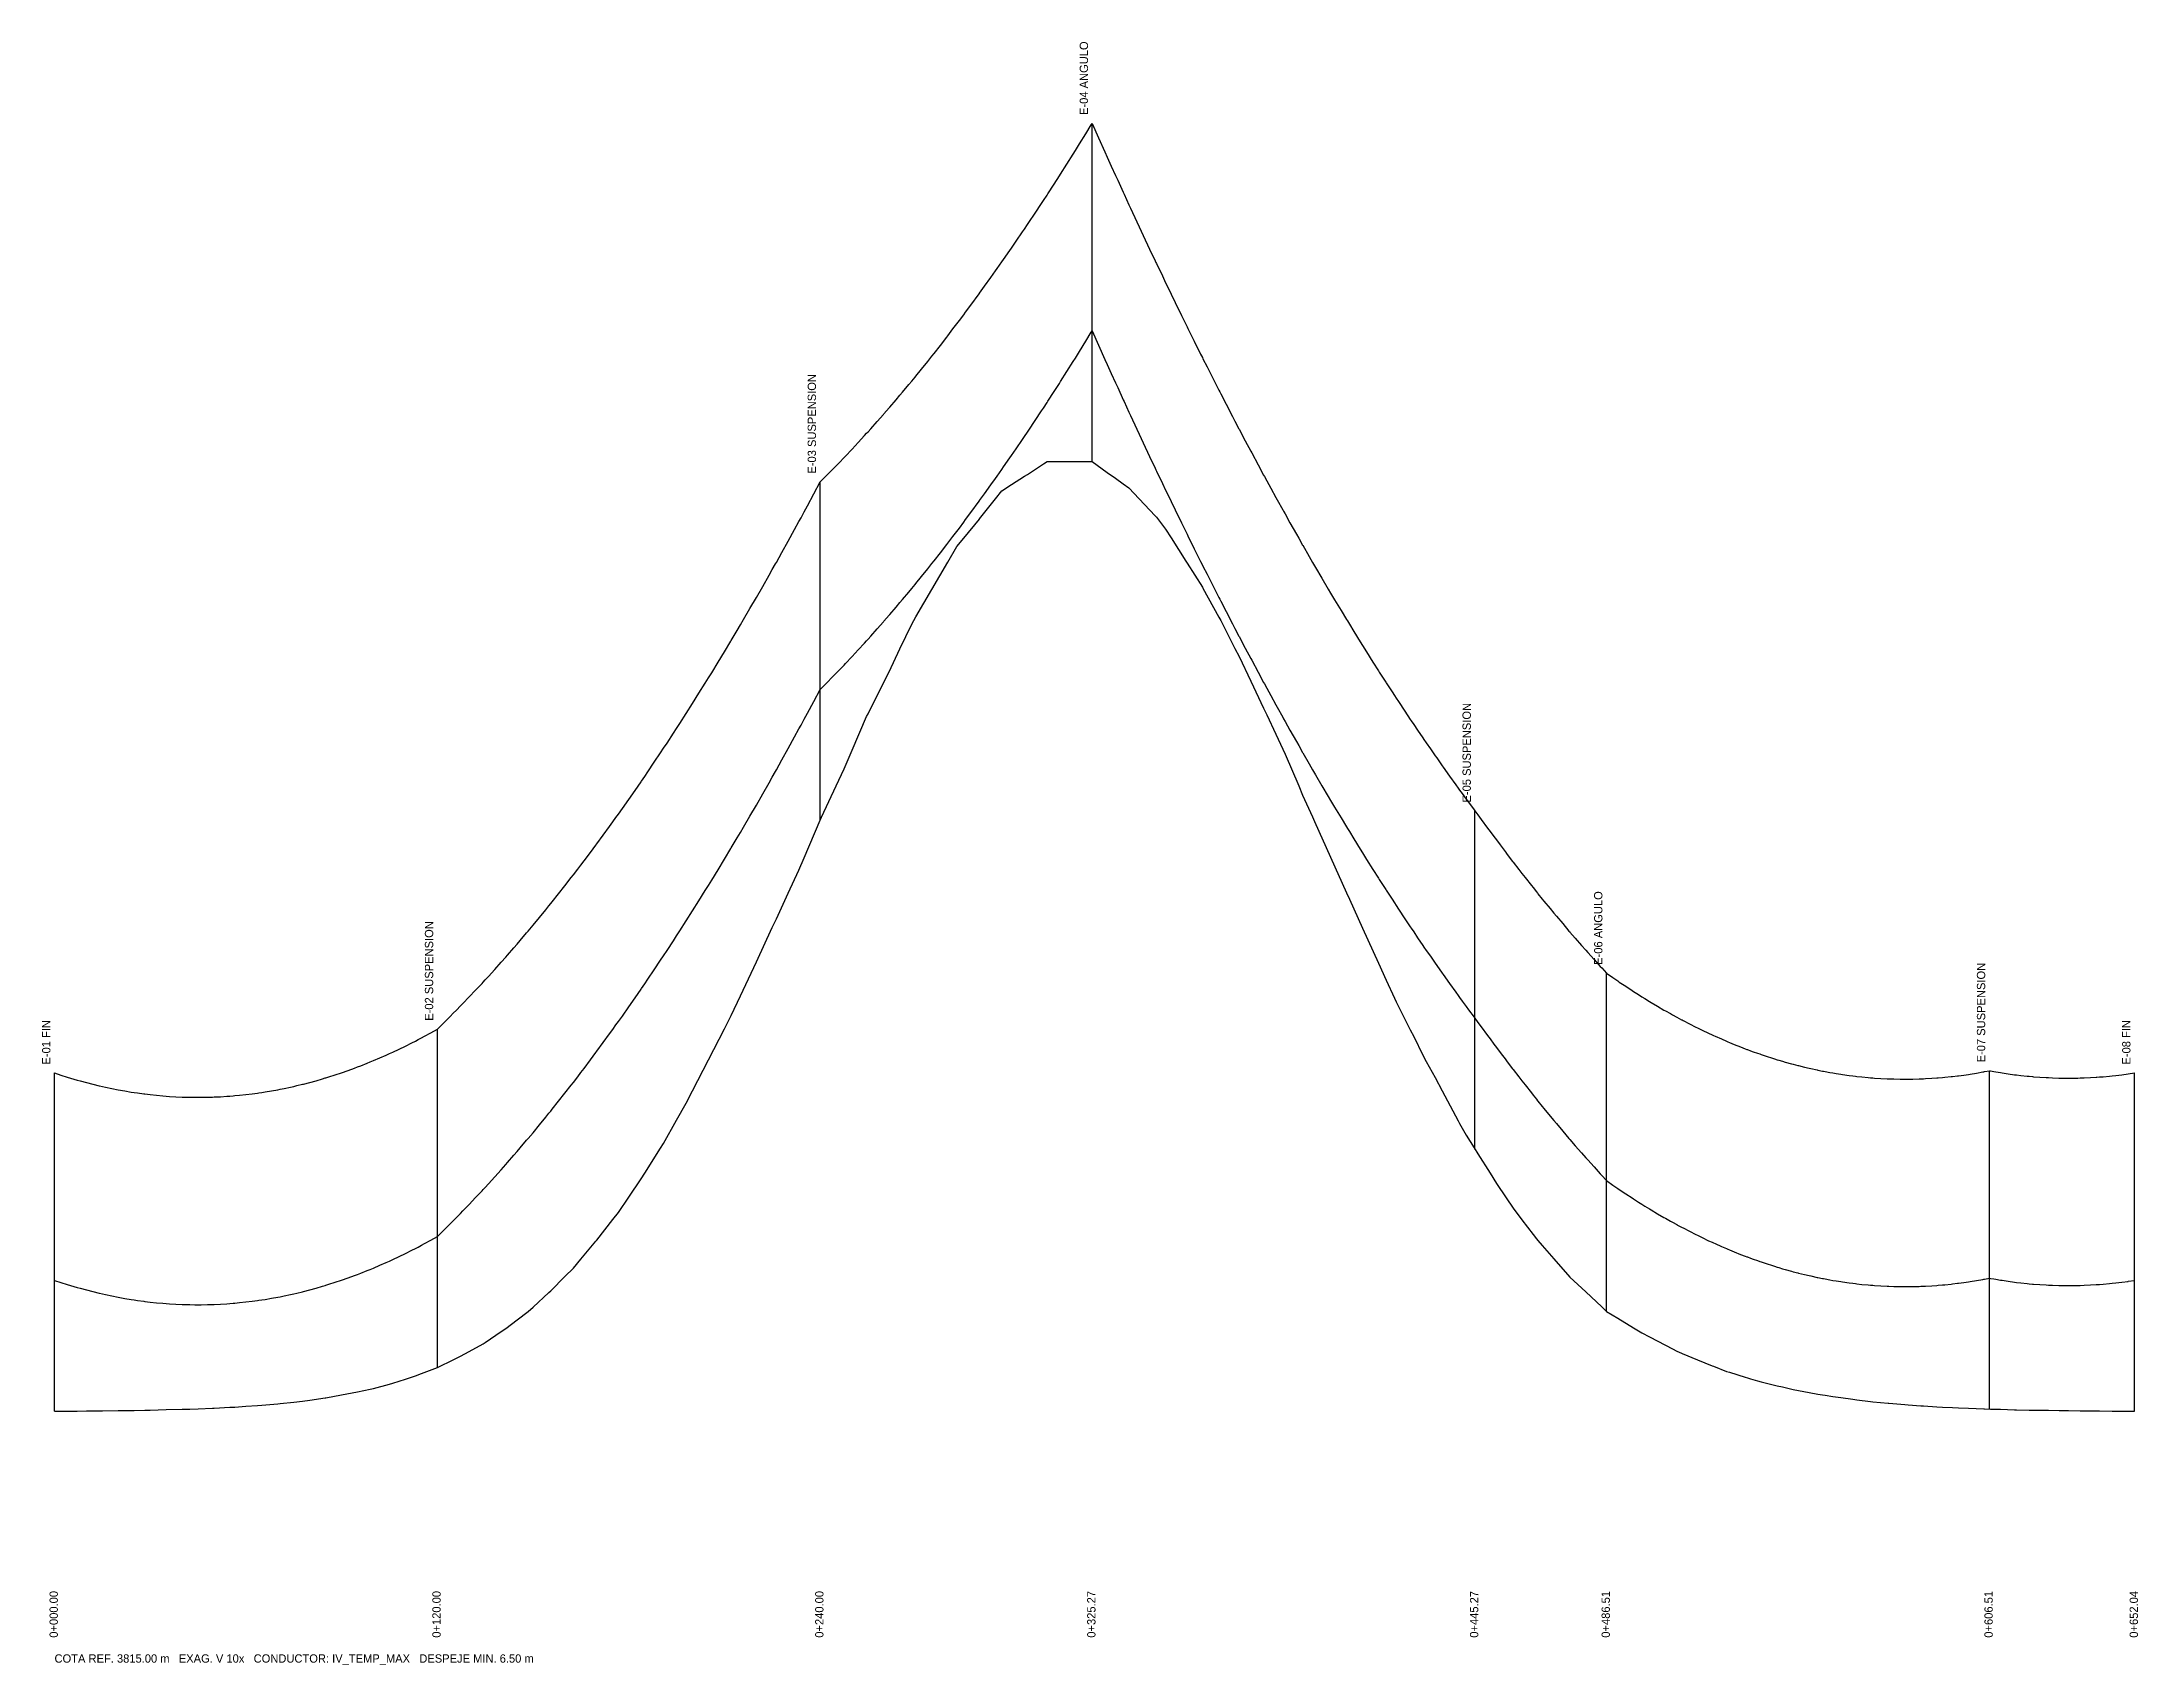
# Model space of a CAD drawing. Header units: metres. Extents: x -4 to 653, y -29 to 479.
import ezdxf

# ---------------------------------------------------------------- set-up
doc = ezdxf.new("R2010")
doc.units = ezdxf.units.M
for name, color, linetype in [('CONDUCTOR', 1, 'Continuous'), ('DESPEJE', 6, 'Continuous'), ('PERFIL', 3, 'Continuous'), ('POSTES', 4, 'Continuous'), ('TEXTO_LC', 7, 'Continuous')]:
    doc.layers.add(name, color=color, linetype=linetype)

msp = doc.modelspace()

# ---------------------------------------------------------------- linework, layer by layer
at = {"layer": 'CONDUCTOR'}
for points in [[(240, 341.29), (240.42, 341.7), (241.98, 343.27), (243.97, 345.29), (245, 346.35), (245.95, 347.33), (247.49, 348.93), (247.93, 349.4), (249.92, 351.5), (250, 351.59), (251.9, 353.64), (253.88, 355.8), (254.56, 356.55), (255, 357.03), (255.86, 357.99), (257.85, 360.22), (259.83, 362.47), (260, 362.66), (261.63, 364.54), (261.81, 364.75), (263.8, 367.06), (265, 368.48), (265.78, 369.41), (267.76, 371.78), (268.7, 372.91), (269.75, 374.18), (270, 374.49), (271.73, 376.62), (273.71, 379.08), (275, 380.7), (275.69, 381.57), (277.68, 384.09), (279.66, 386.65), (280, 387.09), (281.64, 389.23), (282.84, 390.81), (283.63, 391.84), (285, 393.67), (285.61, 394.49), (287.59, 397.16), (289.58, 399.86), (289.91, 400.33), (290, 400.45), (291.56, 402.6), (293.54, 405.36), (295, 407.41), (295.52, 408.15), (296.98, 410.23), (297.51, 410.98), (299.49, 413.83), (300, 414.57), (301.47, 416.71), (303.46, 419.63), (304.06, 420.52), (305, 421.92), (305.44, 422.57), (307.42, 425.55), (309.41, 428.55), (310, 429.46), (311.13, 431.18), (311.39, 431.58), (313.37, 434.65), (315, 437.19), (315.35, 437.74), (317.34, 440.87), (319.32, 444.02), (320, 445.11), (321.3, 447.21), (323.29, 450.42), (325, 453.23), (325.27, 453.67)], [(325.27, 453.67), (327.27, 449.17), (329.27, 444.7), (330, 443.07), (331.27, 440.26), (332.6, 437.32), (333.27, 435.85), (335, 432.06), (335.27, 431.47), (336.79, 428.17), (337.27, 427.13), (339.27, 422.81), (340, 421.24), (341.27, 418.53), (343.27, 414.27), (345, 410.62), (345.27, 410.05), (345.42, 409.72), (347.27, 405.86), (348.3, 403.7), (349.27, 401.7), (350, 400.19), (351.27, 397.57), (353.27, 393.47), (354.59, 390.79), (355, 389.95), (355.27, 389.4), (357.27, 385.37), (359.27, 381.36), (359.82, 380.26), (360, 379.9), (361.27, 377.38), (363.27, 373.44), (365, 370.05), (365.27, 369.53), (365.58, 368.92), (367.27, 365.65), (369.25, 361.84), (369.27, 361.79), (370, 360.39), (371.27, 357.97), (371.34, 357.84), (373.27, 354.18), (375, 350.93), (375.27, 350.43), (377.27, 346.7), (379.02, 343.46), (379.27, 343), (380, 341.66), (381.27, 339.33), (382.86, 336.45), (383.27, 335.7), (385, 332.58), (385.27, 332.09), (385.74, 331.26), (387.27, 328.52), (389.27, 324.98), (390, 323.69), (391.23, 321.53), (391.27, 321.46), (393.27, 317.98), (394.37, 316.07), (395, 314.99), (395.27, 314.53), (397.27, 311.11), (399.27, 307.72), (400, 306.49), (401.27, 304.36), (403.27, 301.03), (405, 298.18), (405.27, 297.74), (405.89, 296.72), (407.27, 294.47), (409.27, 291.24), (410, 290.06), (411.27, 288.03), (413.27, 284.86), (415, 282.13), (415.27, 281.71), (417.27, 278.6), (417.41, 278.38), (419.27, 275.52), (420, 274.4), (420.55, 273.56), (421.27, 272.47), (423.27, 269.44), (425, 266.85), (425.27, 266.45), (426.05, 265.3), (427.27, 263.49), (428.93, 261.06), (429.27, 260.56), (430, 259.5), (431.27, 257.67), (432.77, 255.52), (433.27, 254.8), (435, 252.34), (435.27, 251.96), (437.27, 249.15), (439.27, 246.38), (440, 245.37), (440.44, 244.76), (441.27, 243.63), (442.54, 241.91), (443.27, 240.92), (445, 238.59), (445.27, 238.23)], [(120, 169.84), (120.21, 170.04), (122, 171.8), (124, 173.78), (125, 174.79), (126, 175.8), (127.28, 177.1), (128, 177.85), (130, 179.92), (132, 182.03), (134, 184.17), (134.35, 184.55), (135, 185.25), (136, 186.34), (138, 188.54), (140, 190.77), (141.42, 192.37), (142, 193.03), (144, 195.32), (145, 196.48), (146, 197.64), (148, 200), (148.49, 200.58), (150, 202.38), (152, 204.79), (154, 207.24), (155, 208.47), (155.56, 209.17), (156, 209.71), (158, 212.21), (160, 214.75), (162, 217.32), (162.63, 218.14), (164, 219.91), (165, 221.22), (166, 222.54), (168, 225.2), (169.71, 227.49), (170, 227.88), (172, 230.6), (174, 233.35), (175, 234.74), (176, 236.13), (176.78, 237.22), (178, 238.94), (180, 241.78), (182, 244.66), (183.85, 247.34), (184, 247.56), (185, 249.02), (186, 250.49), (188, 253.46), (190, 256.45), (190.92, 257.84), (192, 259.48), (194, 262.53), (195, 264.07), (196, 265.62), (197.99, 268.72), (198, 268.73), (200, 271.88), (202, 275.06), (204, 278.27), (205, 279.89), (206, 281.51), (208, 284.78), (210, 288.08), (212, 291.41), (212.13, 291.63), (214, 294.77), (215, 296.47), (216, 298.17), (218, 301.59), (220, 305.05), (222, 308.53), (224, 312.05), (225, 313.82), (226, 315.6), (226.27, 316.09), (228, 319.17), (230, 322.78), (232, 326.42), (233.35, 328.89), (234, 330.09), (235, 331.94), (236, 333.79), (238, 337.53), (240, 341.29)], [(445.27, 238.23), (446.2, 236.94), (447.23, 235.52), (449.2, 232.83), (450, 231.74), (451.16, 230.17), (451.96, 229.1), (453.13, 227.54), (455, 225.06), (455.09, 224.95), (457.05, 222.38), (457.2, 222.19), (459.02, 219.84), (460, 218.58), (460.98, 217.33), (462.95, 214.84), (463.48, 214.18), (464.53, 212.87), (464.91, 212.39), (465, 212.28), (466.36, 210.6), (466.87, 209.97), (468.84, 207.58), (470, 206.18), (470.8, 205.22), (472.77, 202.88), (474.73, 200.58), (475, 200.27), (475, 200.26), (476.69, 198.3), (478.66, 196.06), (480, 194.54), (480.62, 193.84), (482.59, 191.65), (484.55, 189.5), (485, 189.01), (486.51, 187.37)], [(486.51, 187.37), (488.51, 185.97), (490, 184.94), (490.51, 184.59), (492.51, 183.25), (494.51, 181.93), (495, 181.62), (496.51, 180.65), (497.55, 180), (498.51, 179.4), (500, 178.49), (500.51, 178.18), (502.51, 176.98), (504.51, 175.82), (505, 175.55), (506.51, 174.69), (507.21, 174.31), (508.51, 173.59), (508.58, 173.55), (510, 172.79), (510.16, 172.71), (510.51, 172.52), (512.51, 171.48), (514.51, 170.47), (515, 170.23), (516.51, 169.49), (518.51, 168.54), (519.62, 168.03), (520, 167.86), (520.51, 167.62), (522.51, 166.74), (524.13, 166.04), (524.51, 165.88), (525, 165.67), (526.51, 165.05), (528.51, 164.25), (530, 163.68), (530.51, 163.48), (530.66, 163.43), (531.66, 163.06), (532.51, 162.75), (533.81, 162.29), (534.51, 162.04), (535, 161.87), (536.51, 161.37), (538.51, 160.72), (539.18, 160.51), (540, 160.26), (540.51, 160.1), (541.69, 159.76), (542.51, 159.52), (544.51, 158.96), (545, 158.83), (546.51, 158.44), (546.71, 158.39), (548.51, 157.95), (550, 157.6), (550.51, 157.48), (552.51, 157.05), (552.73, 157), (554.23, 156.7), (554.51, 156.65), (555, 156.55), (556.51, 156.27), (557.46, 156.11), (558.51, 155.93), (560, 155.7), (560.51, 155.62), (562.51, 155.34), (563.76, 155.18), (564.51, 155.08), (565, 155.03), (566.51, 154.86), (568.51, 154.67), (569.28, 154.61), (570, 154.55), (570.51, 154.51), (572.51, 154.38), (574.51, 154.28), (574.8, 154.27), (575, 154.26), (576.51, 154.21), (578.51, 154.17), (580, 154.16), (580.51, 154.16), (581.1, 154.17), (582.51, 154.18), (584.51, 154.23), (585, 154.25), (585.83, 154.29), (586.51, 154.32), (588.51, 154.43), (590, 154.53), (590.51, 154.57), (591.85, 154.68), (592.51, 154.74), (594.51, 154.95), (595, 155), (596.51, 155.18), (596.87, 155.22), (598.51, 155.44), (600, 155.66), (600.51, 155.74), (602.51, 156.06), (604.51, 156.42), (604.75, 156.46), (605, 156.51), (606.51, 156.8)], [(0, 156.11), (2, 155.44), (4, 154.81), (5, 154.5), (6, 154.2), (7.07, 153.89), (8, 153.63), (10, 153.09), (12, 152.57), (14, 152.09), (14.14, 152.06), (15, 151.86), (16, 151.64), (18, 151.21), (20, 150.82), (22, 150.46), (24, 150.13), (25, 149.97), (26, 149.82), (28, 149.55), (28.28, 149.52), (30, 149.31), (32, 149.1), (34, 148.92), (35, 148.84), (36, 148.77), (38, 148.65), (40, 148.56), (42, 148.5), (42.43, 148.49), (44, 148.47), (45, 148.47), (46, 148.47), (48, 148.51), (49.5, 148.55), (50, 148.57), (52, 148.66), (54, 148.78), (55, 148.86), (56, 148.94), (56.57, 148.99), (58, 149.12), (60, 149.33), (62, 149.58), (63.64, 149.8), (64, 149.85), (65, 150), (66, 150.16), (68, 150.49), (70, 150.86), (70.71, 150.99), (72, 151.25), (74, 151.68), (75, 151.9), (76, 152.13), (77.78, 152.56), (78, 152.62), (80, 153.14), (82, 153.68), (84, 154.26), (84.85, 154.52), (85, 154.56), (86, 154.87), (88, 155.51), (90, 156.17), (92, 156.87), (94, 157.6), (95, 157.98), (96, 158.36), (98, 159.15), (98.99, 159.56), (100, 159.97), (102, 160.82), (104, 161.7), (105, 162.15), (106, 162.61), (106.07, 162.64), (108, 163.55), (110, 164.53), (112, 165.53), (113.14, 166.11), (114, 166.56), (115, 167.09), (116, 167.62), (118, 168.72), (120, 169.84)], [(606.51, 156.8), (606.9, 156.73), (607.9, 156.55), (608.49, 156.44), (610, 156.19), (610.47, 156.12), (612.45, 155.82), (614.42, 155.55), (614.43, 155.55), (615, 155.48), (616.41, 155.31), (618.39, 155.11), (618.94, 155.05), (620, 154.96), (620.37, 154.93), (622.35, 154.78), (624.33, 154.66), (625, 154.63), (626.31, 154.57), (628.29, 154.51), (628.4, 154.51), (629.97, 154.48), (630, 154.48), (630.27, 154.48), (631.35, 154.48), (632.25, 154.48), (634.23, 154.51), (635, 154.53), (636.21, 154.57), (638.19, 154.66), (640, 154.76), (640.17, 154.78), (641.01, 154.84), (642.15, 154.92), (644.13, 155.1), (645, 155.19), (646.11, 155.31), (648.08, 155.55), (650, 155.8), (650.06, 155.81), (652.04, 156.11)]]:
    msp.add_lwpolyline(points, dxfattribs=at)
at = {"layer": 'DESPEJE'}
for points in [[(240, 276.29), (240.42, 276.7), (241.98, 278.27), (243.97, 280.29), (245, 281.35), (245.95, 282.33), (247.49, 283.93), (247.93, 284.4), (249.92, 286.5), (250, 286.59), (251.9, 288.64), (253.88, 290.8), (254.56, 291.55), (255, 292.03), (255.86, 292.99), (257.85, 295.22), (259.83, 297.47), (260, 297.66), (261.63, 299.54), (261.81, 299.75), (263.8, 302.06), (265, 303.48), (265.78, 304.41), (267.76, 306.78), (268.7, 307.91), (269.75, 309.18), (270, 309.49), (271.73, 311.62), (273.71, 314.08), (275, 315.7), (275.69, 316.57), (277.68, 319.09), (279.66, 321.65), (280, 322.09), (281.64, 324.23), (282.84, 325.81), (283.63, 326.84), (285, 328.67), (285.61, 329.49), (287.59, 332.16), (289.58, 334.86), (289.91, 335.33), (290, 335.45), (291.56, 337.6), (293.54, 340.36), (295, 342.41), (295.52, 343.15), (296.98, 345.23), (297.51, 345.98), (299.49, 348.83), (300, 349.57), (301.47, 351.71), (303.46, 354.63), (304.06, 355.52), (305, 356.92), (305.44, 357.57), (307.42, 360.55), (309.41, 363.55), (310, 364.46), (311.13, 366.18), (311.39, 366.58), (313.37, 369.65), (315, 372.19), (315.35, 372.74), (317.34, 375.87), (319.32, 379.02), (320, 380.11), (321.3, 382.21), (323.29, 385.42), (325, 388.23), (325.27, 388.67)], [(325.27, 388.67), (327.27, 384.17), (329.27, 379.7), (330, 378.07), (331.27, 375.26), (332.6, 372.32), (333.27, 370.85), (335, 367.06), (335.27, 366.47), (336.79, 363.17), (337.27, 362.13), (339.27, 357.81), (340, 356.24), (341.27, 353.53), (343.27, 349.27), (345, 345.62), (345.27, 345.05), (345.42, 344.72), (347.27, 340.86), (348.3, 338.7), (349.27, 336.7), (350, 335.19), (351.27, 332.57), (353.27, 328.47), (354.59, 325.79), (355, 324.95), (355.27, 324.4), (357.27, 320.37), (359.27, 316.36), (359.82, 315.26), (360, 314.9), (361.27, 312.38), (363.27, 308.44), (365, 305.05), (365.27, 304.53), (365.58, 303.92), (367.27, 300.65), (369.25, 296.84), (369.27, 296.79), (370, 295.39), (371.27, 292.97), (371.34, 292.84), (373.27, 289.18), (375, 285.93), (375.27, 285.43), (377.27, 281.7), (379.02, 278.46), (379.27, 278), (380, 276.66), (381.27, 274.33), (382.86, 271.45), (383.27, 270.7), (385, 267.58), (385.27, 267.09), (385.74, 266.26), (387.27, 263.52), (389.27, 259.98), (390, 258.69), (391.23, 256.53), (391.27, 256.46), (393.27, 252.98), (394.37, 251.07), (395, 249.99), (395.27, 249.53), (397.27, 246.11), (399.27, 242.72), (400, 241.49), (401.27, 239.36), (403.27, 236.03), (405, 233.18), (405.27, 232.74), (405.89, 231.72), (407.27, 229.47), (409.27, 226.24), (410, 225.06), (411.27, 223.03), (413.27, 219.86), (415, 217.13), (415.27, 216.71), (417.27, 213.6), (417.41, 213.38), (419.27, 210.52), (420, 209.4), (420.55, 208.56), (421.27, 207.47), (423.27, 204.44), (425, 201.85), (425.27, 201.45), (426.05, 200.3), (427.27, 198.49), (428.93, 196.06), (429.27, 195.56), (430, 194.5), (431.27, 192.67), (432.77, 190.52), (433.27, 189.8), (435, 187.34), (435.27, 186.96), (437.27, 184.15), (439.27, 181.38), (440, 180.37), (440.44, 179.76), (441.27, 178.63), (442.54, 176.91), (443.27, 175.92), (445, 173.59), (445.27, 173.23)], [(120, 104.84), (120.21, 105.04), (122, 106.8), (124, 108.78), (125, 109.79), (126, 110.8), (127.28, 112.1), (128, 112.85), (130, 114.92), (132, 117.03), (134, 119.17), (134.35, 119.55), (135, 120.25), (136, 121.34), (138, 123.54), (140, 125.77), (141.42, 127.37), (142, 128.03), (144, 130.32), (145, 131.48), (146, 132.64), (148, 135), (148.49, 135.58), (150, 137.38), (152, 139.79), (154, 142.24), (155, 143.47), (155.56, 144.17), (156, 144.71), (158, 147.21), (160, 149.75), (162, 152.32), (162.63, 153.14), (164, 154.91), (165, 156.22), (166, 157.54), (168, 160.2), (169.71, 162.49), (170, 162.88), (172, 165.6), (174, 168.35), (175, 169.74), (176, 171.13), (176.78, 172.22), (178, 173.94), (180, 176.78), (182, 179.66), (183.85, 182.34), (184, 182.56), (185, 184.02), (186, 185.49), (188, 188.46), (190, 191.45), (190.92, 192.84), (192, 194.48), (194, 197.53), (195, 199.07), (196, 200.62), (197.99, 203.72), (198, 203.73), (200, 206.88), (202, 210.06), (204, 213.27), (205, 214.89), (206, 216.51), (208, 219.78), (210, 223.08), (212, 226.41), (212.13, 226.63), (214, 229.77), (215, 231.47), (216, 233.17), (218, 236.59), (220, 240.05), (222, 243.53), (224, 247.05), (225, 248.82), (226, 250.6), (226.27, 251.09), (228, 254.17), (230, 257.78), (232, 261.42), (233.35, 263.89), (234, 265.09), (235, 266.94), (236, 268.79), (238, 272.53), (240, 276.29)], [(445.27, 173.23), (446.2, 171.94), (447.23, 170.52), (449.2, 167.83), (450, 166.74), (451.16, 165.17), (451.96, 164.1), (453.13, 162.54), (455, 160.06), (455.09, 159.95), (457.05, 157.38), (457.2, 157.19), (459.02, 154.84), (460, 153.58), (460.98, 152.33), (462.95, 149.84), (463.48, 149.18), (464.53, 147.87), (464.91, 147.39), (465, 147.28), (466.36, 145.6), (466.87, 144.97), (468.84, 142.58), (470, 141.18), (470.8, 140.22), (472.77, 137.88), (474.73, 135.58), (475, 135.27), (475, 135.26), (476.69, 133.3), (478.66, 131.06), (480, 129.54), (480.62, 128.84), (482.59, 126.65), (484.55, 124.5), (485, 124.01), (486.51, 122.37)], [(486.51, 122.37), (488.51, 120.97), (490, 119.94), (490.51, 119.59), (492.51, 118.25), (494.51, 116.93), (495, 116.62), (496.51, 115.65), (497.55, 115), (498.51, 114.4), (500, 113.49), (500.51, 113.18), (502.51, 111.98), (504.51, 110.82), (505, 110.55), (506.51, 109.69), (507.21, 109.31), (508.51, 108.59), (508.58, 108.55), (510, 107.79), (510.16, 107.71), (510.51, 107.52), (512.51, 106.48), (514.51, 105.47), (515, 105.23), (516.51, 104.49), (518.51, 103.54), (519.62, 103.03), (520, 102.86), (520.51, 102.62), (522.51, 101.74), (524.13, 101.04), (524.51, 100.88), (525, 100.67), (526.51, 100.05), (528.51, 99.25), (530, 98.68), (530.51, 98.48), (530.66, 98.43), (531.66, 98.06), (532.51, 97.75), (533.81, 97.29), (534.51, 97.04), (535, 96.87), (536.51, 96.37), (538.51, 95.72), (539.18, 95.51), (540, 95.26), (540.51, 95.1), (541.69, 94.76), (542.51, 94.52), (544.51, 93.96), (545, 93.83), (546.51, 93.44), (546.71, 93.39), (548.51, 92.95), (550, 92.6), (550.51, 92.48), (552.51, 92.05), (552.73, 92), (554.23, 91.7), (554.51, 91.65), (555, 91.55), (556.51, 91.27), (557.46, 91.11), (558.51, 90.93), (560, 90.7), (560.51, 90.62), (562.51, 90.34), (563.76, 90.18), (564.51, 90.08), (565, 90.03), (566.51, 89.86), (568.51, 89.67), (569.28, 89.61), (570, 89.55), (570.51, 89.51), (572.51, 89.38), (574.51, 89.28), (574.8, 89.27), (575, 89.26), (576.51, 89.21), (578.51, 89.17), (580, 89.16), (580.51, 89.16), (581.1, 89.17), (582.51, 89.18), (584.51, 89.23), (585, 89.25), (585.83, 89.29), (586.51, 89.32), (588.51, 89.43), (590, 89.53), (590.51, 89.57), (591.85, 89.68), (592.51, 89.74), (594.51, 89.95), (595, 90), (596.51, 90.18), (596.87, 90.22), (598.51, 90.44), (600, 90.66), (600.51, 90.74), (602.51, 91.06), (604.51, 91.42), (604.75, 91.46), (605, 91.51), (606.51, 91.8)], [(0, 91.11), (2, 90.44), (4, 89.81), (5, 89.5), (6, 89.2), (7.07, 88.89), (8, 88.63), (10, 88.09), (12, 87.57), (14, 87.09), (14.14, 87.06), (15, 86.86), (16, 86.64), (18, 86.21), (20, 85.82), (22, 85.46), (24, 85.13), (25, 84.97), (26, 84.82), (28, 84.55), (28.28, 84.52), (30, 84.31), (32, 84.1), (34, 83.92), (35, 83.84), (36, 83.77), (38, 83.65), (40, 83.56), (42, 83.5), (42.43, 83.49), (44, 83.47), (45, 83.47), (46, 83.47), (48, 83.51), (49.5, 83.55), (50, 83.57), (52, 83.66), (54, 83.78), (55, 83.86), (56, 83.94), (56.57, 83.99), (58, 84.12), (60, 84.33), (62, 84.58), (63.64, 84.8), (64, 84.85), (65, 85), (66, 85.16), (68, 85.49), (70, 85.86), (70.71, 85.99), (72, 86.25), (74, 86.68), (75, 86.9), (76, 87.13), (77.78, 87.56), (78, 87.62), (80, 88.14), (82, 88.68), (84, 89.26), (84.85, 89.52), (85, 89.56), (86, 89.87), (88, 90.51), (90, 91.17), (92, 91.87), (94, 92.6), (95, 92.98), (96, 93.36), (98, 94.15), (98.99, 94.56), (100, 94.97), (102, 95.82), (104, 96.7), (105, 97.15), (106, 97.61), (106.07, 97.64), (108, 98.55), (110, 99.53), (112, 100.53), (113.14, 101.11), (114, 101.56), (115, 102.09), (116, 102.62), (118, 103.72), (120, 104.84)], [(606.51, 91.8), (606.9, 91.73), (607.9, 91.55), (608.49, 91.44), (610, 91.19), (610.47, 91.12), (612.45, 90.82), (614.42, 90.55), (614.43, 90.55), (615, 90.48), (616.41, 90.31), (618.39, 90.11), (618.94, 90.05), (620, 89.96), (620.37, 89.93), (622.35, 89.78), (624.33, 89.66), (625, 89.63), (626.31, 89.57), (628.29, 89.51), (628.4, 89.51), (629.97, 89.48), (630, 89.48), (630.27, 89.48), (631.35, 89.48), (632.25, 89.48), (634.23, 89.51), (635, 89.53), (636.21, 89.57), (638.19, 89.66), (640, 89.76), (640.17, 89.78), (641.01, 89.84), (642.15, 89.92), (644.13, 90.1), (645, 90.19), (646.11, 90.31), (648.08, 90.55), (650, 90.8), (650.06, 90.81), (652.04, 91.11)]]:
    msp.add_lwpolyline(points, dxfattribs=at)
at = {"layer": 'PERFIL'}
msp.add_lwpolyline([(0, 50.11), (5, 50.14), (7.07, 50.15), (10, 50.18), (14.14, 50.22), (15, 50.23), (20, 50.3), (25, 50.37), (28.28, 50.42), (30, 50.46), (35, 50.6), (40, 50.73), (42.43, 50.79), (45, 50.89), (49.5, 51.06), (50, 51.09), (55, 51.34), (56.57, 51.42), (60, 51.65), (63.64, 51.89), (65, 52), (70, 52.44), (70.71, 52.5), (75, 52.96), (77.78, 53.25), (80, 53.57), (84.85, 54.25), (85, 54.28), (90, 55.25), (95, 56.22), (98.99, 57), (100, 57.26), (105, 58.57), (106.07, 58.85), (110, 60.15), (113.14, 61.19), (115, 61.91), (120, 63.84), (120.21, 63.92), (125, 66.23), (127.28, 67.33), (130, 68.83), (134.35, 71.23), (135, 71.67), (140, 75.05), (141.42, 76.01), (145, 78.73), (148.49, 81.37), (150, 82.75), (155, 87.32), (155.56, 87.84), (160, 92.29), (162.63, 94.94), (165, 97.76), (169.71, 103.37), (170, 103.75), (175, 110.13), (176.78, 112.39), (180, 117.21), (183.85, 122.95), (185, 124.74), (190, 132.53), (190.92, 133.96), (195, 141.28), (197.99, 146.64), (200, 150.54), (205, 160.25), (210, 169.95), (212.13, 174.09), (215, 180.24), (220, 190.97), (225, 201.7), (226.27, 204.43), (230, 212.43), (233.35, 219.61), (235, 223.5), (240, 235.29), (240.42, 236.27), (245, 246.09), (247.49, 251.41), (250, 257.23), (254.56, 267.78), (255, 268.66), (260, 278.59), (261.63, 281.83), (265, 288.95), (268.7, 296.77), (270, 299), (275, 307.58), (280, 316.15), (282.84, 321.03), (285, 323.66), (289.91, 329.63), (290, 329.74), (295, 336.02), (296.98, 338.51), (300, 340.45), (304.06, 343.06), (305, 343.68), (310, 346.94), (311.13, 347.67), (315, 347.67), (320, 347.67), (325, 347.67), (325.27, 347.67), (330, 344.29), (332.6, 342.44), (335, 340.74), (336.79, 339.48), (340, 336.03), (345, 330.67), (345.42, 330.22), (348.3, 326.53), (350, 323.82), (354.59, 316.48), (355, 315.84), (359.82, 308.34), (360, 308.02), (365, 298.94), (365.58, 297.89), (369.25, 290.56), (370, 289.12), (371.34, 286.56), (375, 278.88), (379.02, 270.45), (380, 268.36), (382.86, 262.28), (385, 257.59), (385.74, 255.98), (390, 246.06), (391.23, 243.19), (394.37, 236.34), (395, 234.94), (400, 223.76), (405, 212.57), (405.89, 210.58), (410, 201.51), (415, 190.47), (417.41, 185.15), (420, 179.56), (420.55, 178.37), (425, 169.57), (426.05, 167.5), (428.93, 161.65), (430, 159.69), (432.77, 154.65), (435, 150.46), (440, 141.08), (440.44, 140.25), (442.54, 136.56), (445, 132.66), (446.2, 130.75), (450, 124.65), (451.96, 121.49), (455, 116.98), (457.2, 113.72), (460, 110.03), (463.48, 105.46), (464.53, 104.12), (465, 103.58), (466.36, 102.03), (470, 97.86), (475, 92.14), (475, 92.14), (480, 87.46), (485, 82.79), (486.51, 81.37), (490, 79.27), (495, 76.25), (497.55, 74.71), (500, 73.44), (505, 70.84), (507.21, 69.7), (508.58, 68.93), (510, 68.26), (510.16, 68.19), (515, 66.22), (519.62, 64.34), (520, 64.2), (524.13, 62.59), (525, 62.33), (530, 60.79), (530.66, 60.59), (531.66, 60.25), (533.81, 59.67), (535, 59.35), (539.18, 58.24), (540, 58.07), (541.69, 57.71), (545, 56.95), (546.71, 56.56), (550, 55.97), (552.73, 55.49), (554.23, 55.19), (555, 55.08), (557.46, 54.71), (560, 54.36), (563.76, 53.84), (565, 53.69), (569.28, 53.15), (570, 53.09), (574.8, 52.64), (575, 52.62), (580, 52.2), (581.1, 52.11), (585, 51.83), (585.83, 51.77), (590, 51.52), (591.85, 51.4), (595, 51.26), (596.87, 51.17), (600, 51.05), (604.75, 50.86), (605, 50.86), (606.9, 50.79), (607.9, 50.76), (610, 50.7), (614.42, 50.58), (615, 50.56), (618.94, 50.48), (620, 50.47), (625, 50.38), (628.4, 50.33), (629.97, 50.3), (630, 50.3), (631.35, 50.29), (635, 50.25), (640, 50.2), (641.01, 50.19), (645, 50.16), (650, 50.12), (652.04, 50.11)], dxfattribs=at)
at = {"layer": 'POSTES'}
for p, q in [((325.27, 347.67), (325.27, 453.67)), ((240, 235.29), (240, 341.29)), ((445.27, 132.23), (445.27, 238.23)), ((486.51, 81.37), (486.51, 187.37)), ((120, 63.84), (120, 169.84)), ((0, 50.11), (0, 156.11)), ((606.51, 50.8), (606.51, 156.8)), ((652.04, 50.11), (652.04, 156.11))]:
    msp.add_line(p, q, dxfattribs=at)

# ---------------------------------------------------------------- texts
at = {"layer": 'TEXTO_LC'}
for s, height, p in [('E-04 ANGULO', 2.6082, (323.97, 456.28)), ('E-03 SUSPENSION', 2.6082, (238.7, 343.9)), ('E-05 SUSPENSION', 2.6082, (443.97, 240.84)), ('E-06 ANGULO', 2.6082, (485.21, 189.98)), ('E-02 SUSPENSION', 2.6082, (118.7, 172.45)), ('E-07 SUSPENSION', 2.6082, (605.21, 159.41)), ('E-01 FIN', 2.608, (-1.3, 158.72)), ('E-08 FIN', 2.608, (650.74, 158.72)), ('0+000.00', 2.608, (1.04, -20.87)), ('0+120.00', 2.608, (121.04, -20.87)), ('0+240.00', 2.608, (241.04, -20.87)), ('0+325.27', 2.608, (326.31, -20.87)), ('0+445.27', 2.608, (446.31, -20.87)), ('0+486.51', 2.608, (487.56, -20.87)), ('0+606.51', 2.608, (607.56, -20.87)), ('0+652.04', 2.608, (653.09, -20.87))]:
    msp.add_text(s, height=height, rotation=90, dxfattribs=at).set_placement(p)
msp.add_text('COTA REF. 3815.00 m   EXAG. V 10x   CONDUCTOR: IV_TEMP_MAX   DESPEJE MIN. 6.50 m', height=2.6082, dxfattribs=at).set_placement((0, -28.69))

doc.saveas('drawing.dxf')
